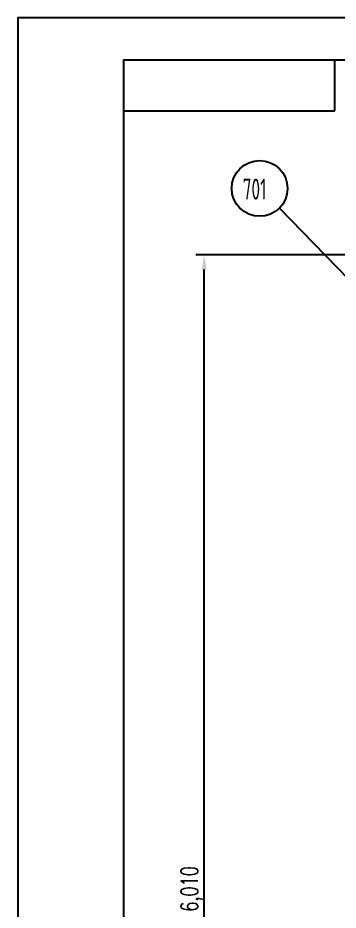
# Model space of a CAD drawing. Extents: x 31742 to 56237, y 49523 to 60386.
# Drawn here: x 31742 to 33258, y 53695 to 57923 of the extents above; entities that cross this region are included whole.
import ezdxf

# ---------------------------------------------------------------- set-up
doc = ezdxf.new("R2010")
doc.units = 0
doc.header["$LTSCALE"] = 2
doc.header["$PDMODE"] = 2
doc.layers.get('DEFPOINTS').update_dxf_attribs({"linetype": 'CONTINUOUS'})
doc.layers.add('1细实线', color=3, linetype='CONTINUOUS')
doc.styles.add('ABO', font='simplex.shx', dxfattribs={"width": 0.7, "bigfont": 'hzdx.shx'})
doc.styles.add('J_BigFont', font='gbenor.shx', dxfattribs={"bigfont": 'gbcbig.shx'})
doc.dimstyles.new('1-20', dxfattribs={"dimscale": 20, "dimtxt": 4, "dimasz": 3.5, "dimexe": 2, "dimexo": 0.5, "dimgap": 0.5, "dimtad": 3, "dimdec": 4, "dimdsep": 46, "dimlunit": 6, "dimtxsty": 'ABO', "dimcen": 0.5, "dimclrd": 256, "dimclre": 256, "dimclrt": 256, "dimadec": 0, "dimazin": 0, "dimtfac": 1, "dimtdec": 4, "dimtmove": 0, "dimatfit": 3, "dimfxl": 0, "dimtolj": 1, "dimtzin": 0, "dimlwd": -1, "dimlwe": -1, "dimarcsym": 0})

# ---------------------------------------------------------------- blocks, each defined once
blk = doc.blocks.new('*D97')
at = {"layer": '1细实线'}
for p, q in [((33632.1, 56800.1), (32583.9, 56800.1)), ((32623.9, 50860.1), (32623.9, 56730.1)), ((33263.1, 50790.1), (32583.9, 50790.1))]:
    blk.add_line(p, q, dxfattribs=at)
for points in [[(32612.2, 56730.1), (32635.5, 56730.1), (32623.9, 56800.1)], [(32612.2, 50860.1), (32635.5, 50860.1), (32623.9, 50790.1)]]:
    blk.add_solid(points, dxfattribs=at)
at = {"layer": 'DEFPOINTS', "color": 0}
for p in [(32623.9, 56800.1), (33642.1, 56800.1), (33273.1, 50790.1)]:
    blk.add_point(p, dxfattribs=at)
at = {"layer": '1细实线', "insert": (32566.2, 53795.1), "char_height": 80, "attachment_point": 5, "rotation": 90, "style": 'ABO'}
blk.add_mtext('\\A1;6,010', dxfattribs=at)

msp = doc.modelspace()

# ---------------------------------------------------------------- linework, layer by layer
at = {"layer": '1细实线'}
for p, q in [((33242.19139, 57482.76865), (33242.19139, 57722.76865)), ((32242.19139, 57482.76865), (33242.19139, 57482.76865)), ((33527.8821, 56456.93278), (32979.47005, 57020.86463))]:
    msp.add_line(p, q, dxfattribs=at)
for points in [[(31742.19139, 49522.76865), (43622.19139, 49522.76865), (43622.19139, 57922.76865), (31742.19139, 57922.76865)], [(32242.19139, 49722.76865), (43422.19139, 49722.76865), (43422.19139, 57722.76865), (32242.19139, 57722.76865)]]:
    msp.add_lwpolyline(points, close=True, dxfattribs=at)
msp.add_circle((32886.25587, 57114.50378), 132.1256, dxfattribs=at)

# ---------------------------------------------------------------- texts
at = {"layer": '1细实线', "style": 'J_BigFont', "width": 0.7}
msp.add_text('701', height=100, dxfattribs=at).set_placement((32805.82799, 57061.19433))

# ---------------------------------------------------------------- dimensions: what is measured, and where the dimension line sits
at = {"layer": '1细实线'}
dim = msp.add_linear_dim(base=(32623.86, 56800.13406), p1=(33273.13878, 50790.13406), p2=(33642.13878, 56800.13406), angle=90, dimstyle='1-20', dxfattribs=at)
dim.commit()
dim.dimension.update_dxf_attribs({"geometry": '*D97', "text_midpoint": (32566.24096, 53795.13406)})

doc.saveas('drawing.dxf')
